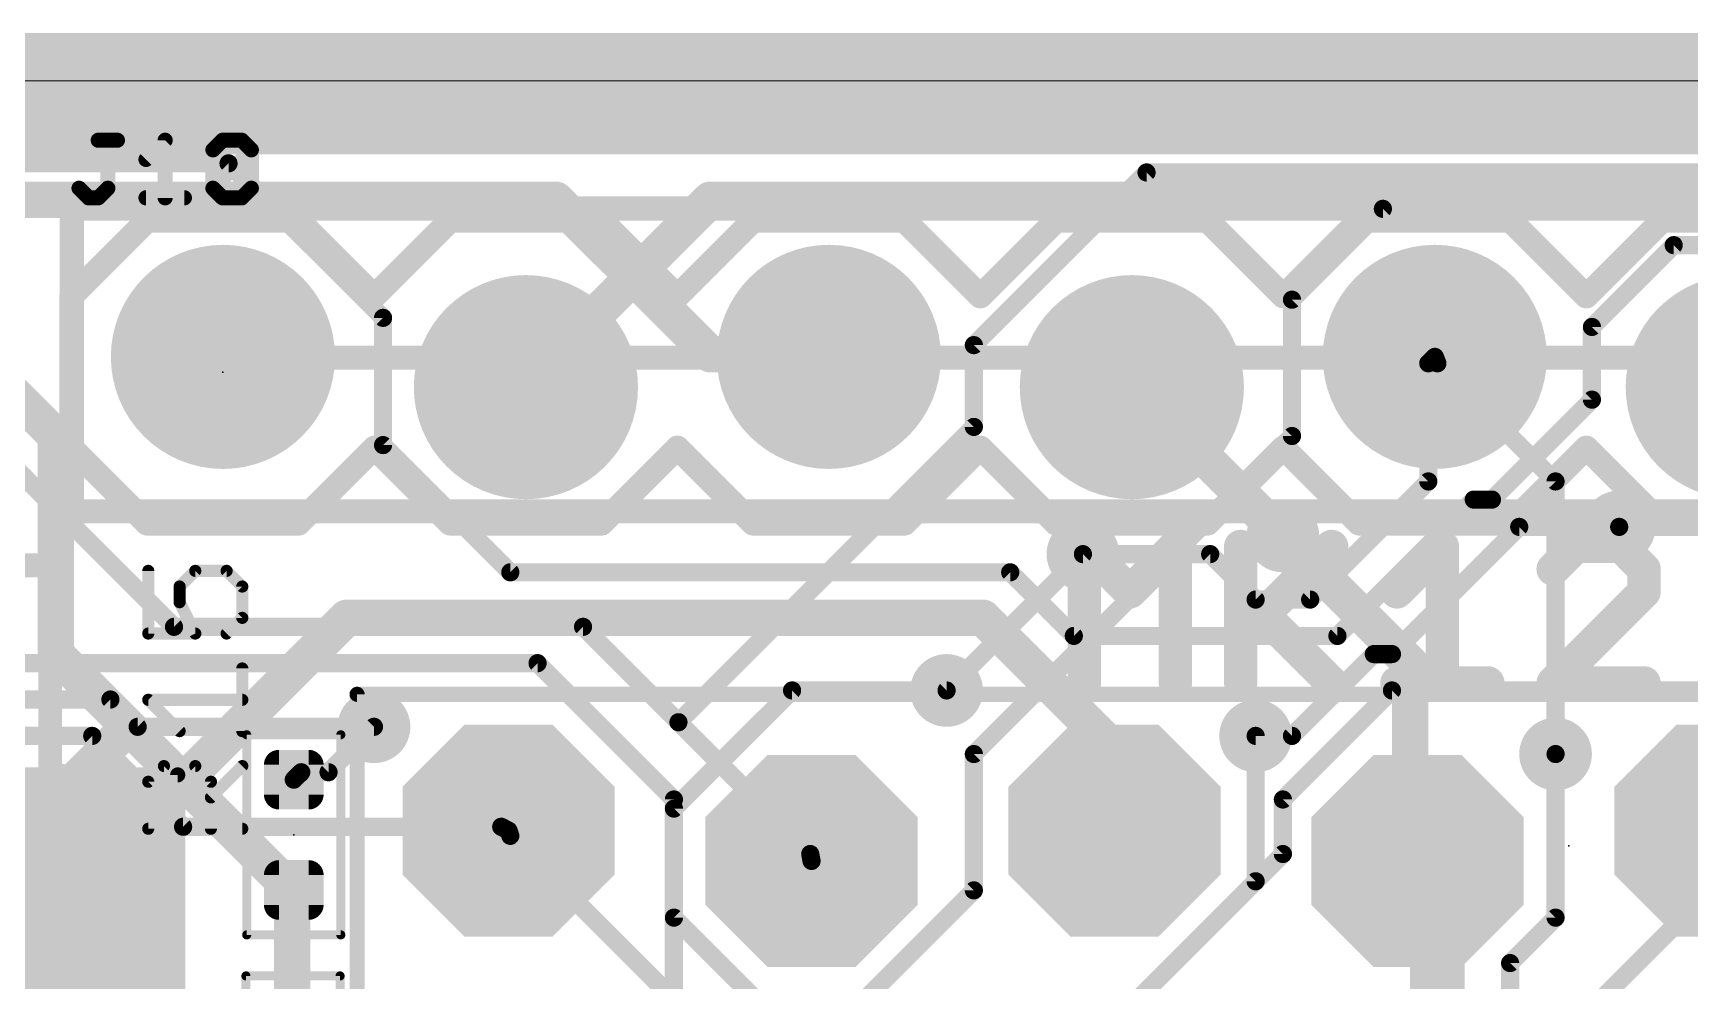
# Model space of a CAD drawing. Extents: x -6.8 to 69.2, y -5 to 26.2.
# Drawn here: x 20.54 to 34.43, y 17.45 to 25.4 of the extents above; entities that cross this region are included whole.
import ezdxf

# ---------------------------------------------------------------- set-up
doc = ezdxf.new("R2010")
doc.units = 0
for name, color, linetype in [('1', 22, 'CONTINUOUS'), ('16', 175, 'CONTINUOUS'), ('17', 82, 'CONTINUOUS'), ('18', 82, 'CONTINUOUS'), ('20', 7, 'CONTINUOUS'), ('21', 253, 'CONTINUOUS'), ('23', 7, 'CONTINUOUS'), ('25', 253, 'CONTINUOUS'), ('39', 22, 'CONTINUOUS'), ('41', 22, 'CONTINUOUS'), ('42', 175, 'CONTINUOUS'), ('48', 253, 'CONTINUOUS'), ('51', 253, 'CONTINUOUS')]:
    doc.layers.add(name, color=color, linetype=linetype)

# ---------------------------------------------------------------- blocks, each defined once
blk = doc.blocks.new('RECT')
blk.add_solid([(-0.5, -0.5), (0.5, -0.5), (-0.5, 0.5), (0.5, 0.5)])
blk = doc.blocks.new('ROUNDP')
at = {"const_width": 0.5}
blk.add_lwpolyline([(0, -0.25, 1), (0, 0.25, 1), (0, -0.25)], format="xyb", dxfattribs=at)
blk = doc.blocks.new('OCTAGONP')
at = {"const_width": 0.5}
blk.add_lwpolyline([(-0.25, -0.1036), (-0.25, 0.1036), (-0.1036, 0.25), (0.1036, 0.25), (0.25, 0.1036), (0.25, -0.1036), (0.1036, -0.25), (-0.1036, -0.25), (-0.25, -0.1036), (-0.25, 0.1036)], dxfattribs=at)
blk = doc.blocks.new('RECT80000X80000R50')
at = {"const_width": 0.125}
blk.add_lwpolyline([(0.1875, -0.125), (0.1875, 0.125, 0.4142), (0.125, 0.1875), (-0.125, 0.1875, 0.4142), (-0.1875, 0.125), (-0.1875, -0.125, 0.4142), (-0.125, -0.1875), (0.125, -0.1875, 0.4142)], format="xyb", close=True, dxfattribs=at)
blk.add_solid([(-0.1504, -0.1504), (0.1504, -0.1504), (-0.1504, 0.1504), (0.1504, 0.1504)])
blk = doc.blocks.new('ROUNDV')
at = {"const_width": 0.5}
blk.add_lwpolyline([(0, -0.25, 1), (0, 0.25, 1), (0, -0.25)], format="xyb", dxfattribs=at)

msp = doc.modelspace()

# ---------------------------------------------------------------- linework, layer by layer
at = {"layer": '1'}
for points, const_width in [([(22.1742, 24.3078), (18.669, 24.3078)], 0.1524), ([(23.4696, 23.0124), (22.1742, 24.3078)], 0.1524), ([(24.6888, 22.479), (26.2128, 24.003)], 0.3048), ([(26.2128, 24.003), (53.1114, 24.003)], 0.3048), ([(34.29, 23.622), (33.6042, 22.9362)], 0.1524), ([(35.3568, 23.622), (34.29, 23.622)], 0.1524), ([(19.5834, 23.1648), (20.7264, 22.0218)], 0.3048), ([(23.4696, 21.9456), (23.4696, 23.0124)], 0.1524), ([(33.6042, 22.9362), (33.6042, 22.3266)], 0.1524), ([(32.2326, 22.6314), (32.2872, 22.6853)], 0.1524), ([(32.2326, 22.6314), (32.2326, 21.6408)], 0.1524), ([(24.6888, 22.479), (24.6672, 22.4313)], 0.3048), ([(29.7942, 22.4028), (29.7472, 22.4313)], 0.3048), ([(29.7942, 22.4028), (31.0134, 21.1836)], 0.3048), ([(33.6042, 22.3266), (32.766, 21.4884)], 0.1524), ([(20.7264, 22.0218), (20.7264, 20.193)], 0.3048), ([(24.5364, 20.8788), (23.4696, 21.9456)], 0.1524), ([(32.2326, 21.6408), (31.242, 20.6502)], 0.1524), ([(32.6136, 21.4884), (31.4706, 20.3454)], 0.1524), ([(32.766, 21.4884), (32.6136, 21.4884)], 0.1524), ([(31.9278, 20.193), (32.9946, 21.2598)], 0.1524), ([(32.9946, 21.2598), (33.8328, 21.2598)], 0.1524), ([(30.4038, 21.0312), (29.337, 21.0312)], 0.1524), ([(30.7848, 20.6502), (30.4038, 21.0312)], 0.1524), ([(28.7274, 20.8788), (24.5364, 20.8788)], 0.1524), ([(29.2608, 20.3454), (28.7274, 20.8788)], 0.1524), ([(31.242, 20.6502), (30.7848, 20.6502)], 0.1524), ([(21.7932, 19.1262), (23.1648, 20.4978)], 0.3048), ([(23.1648, 20.4978), (28.4988, 20.4978)], 0.3048), ([(28.4988, 20.4978), (29.5656, 19.431)], 0.3048), ([(31.4706, 20.3454), (29.2608, 20.3454)], 0.1524), ([(20.7264, 20.193), (21.336, 19.5834)], 0.3048), ([(31.0896, 19.5072), (31.7754, 20.193)], 0.1524), ([(31.7754, 20.193), (31.9278, 20.193)], 0.1524), ([(26.8986, 19.8882), (25.908, 18.8976)], 0.1524), ([(28.194, 19.8882), (26.8986, 19.8882)], 0.1524), ([(31.9278, 19.8882), (31.0134, 18.9738)], 0.1524), ([(35.814, 19.8882), (31.9278, 19.8882)], 0.1524), ([(20.7264, 18.9738), (21.336, 19.5834)], 0.3048), ([(21.336, 19.5834), (21.7932, 19.1262)], 0.3048), ([(23.3934, 19.5834), (23.0124, 19.2024)], 0.1524), ([(29.5656, 19.431), (29.5656, 18.7452)], 0.3048), ([(30.7848, 19.5072), (31.0896, 19.5072)], 0.1524), ([(33.2994, 19.3548), (33.2994, 17.9832)], 0.1524), ([(21.7932, 19.1262), (22.6314, 18.288)], 0.3048), ([(22.7838, 19.2024), (22.721, 19.1401)], 0.1524), ([(23.0124, 19.2024), (22.7838, 19.2024)], 0.1524), ([(31.0134, 18.9738), (31.0134, 18.5166)], 0.1524), ([(25.908, 18.8976), (25.908, 17.2212)], 0.1524), ([(29.5656, 18.7452), (29.6017, 18.7126)], 0.3048), ([(31.0134, 18.5166), (29.337, 16.8402)], 0.1524), ([(32.1564, 18.4404), (32.1417, 18.4586)], 0.3048), ([(32.1564, 18.4404), (32.385, 18.2118)], 0.3048), ([(22.6314, 18.288), (22.721, 18.2151)], 0.3048), ([(22.7076, 18.2118), (22.721, 18.2151)], 0.3048), ([(22.7076, 18.2118), (22.7076, 17.145)], 0.3048), ([(32.385, 18.2118), (32.385, 16.4592)], 0.3048), ([(33.2994, 17.9832), (32.9184, 17.6022)], 0.1524), ([(32.9184, 17.6022), (32.9184, 16.0782)], 0.1524)]:
    msp.add_lwpolyline(points, dxfattribs=dict(at, const_width=const_width))
for points, const_width in [([(22.2011, 24.3347, 1), (22.1473, 24.2809)], 0.0762), ([(22.1742, 24.2697, 1), (22.1742, 24.3459)], 0.0762), ([(26.2128, 24.0792, 1), (26.2128, 23.9268)], 0.1524), ([(26.2667, 23.9491, 1), (26.1589, 24.0569)], 0.1524), ([(34.29, 23.6601, 1), (34.29, 23.5839)], 0.0762), ([(34.3169, 23.5951, 1), (34.2631, 23.6489)], 0.0762), ([(23.5077, 23.0124, 1), (23.4315, 23.0124)], 0.0762), ([(23.4427, 22.9855, 1), (23.4965, 23.0393)], 0.0762), ([(33.6423, 22.9362, 1), (33.5661, 22.9362)], 0.0762), ([(33.5773, 22.9631, 1), (33.6311, 22.9093)], 0.0762), ([(32.2707, 22.6314, 1), (32.1945, 22.6314)], 0.0762), ([(32.2058, 22.6585, 1), (32.2594, 22.6043)], 0.0762), ([(32.3139, 22.6582, 1), (32.2604, 22.7124)], 0.0762), ([(24.5978, 22.4628, 1), (24.7365, 22.3998)], 0.1524), ([(24.6349, 22.5329, 1), (24.7427, 22.4251)], 0.1524), ([(24.7582, 22.4475, 1), (24.6194, 22.5105)], 0.1524), ([(29.7867, 22.4965, 1), (29.7076, 22.3662)], 0.1524), ([(29.8481, 22.4567, 1), (29.7403, 22.3489)], 0.1524), ([(29.7547, 22.3376, 1), (29.8337, 22.468)], 0.1524), ([(33.5661, 22.3266, 1), (33.6423, 22.3266)], 0.0762), ([(33.6311, 22.2997, 1), (33.5773, 22.3535)], 0.0762), ([(20.8026, 22.0218, 1), (20.6502, 22.0218)], 0.1524), ([(20.6725, 21.9679, 1), (20.7803, 22.0757)], 0.1524), ([(23.4315, 21.9456, 1), (23.5077, 21.9456)], 0.0762), ([(23.4965, 21.9725, 1), (23.4427, 21.9187)], 0.0762), ([(32.1945, 21.6408, 1), (32.2707, 21.6408)], 0.0762), ([(32.2595, 21.6139, 1), (32.2057, 21.6677)], 0.0762), ([(32.6136, 21.5265, 1), (32.6136, 21.4503)], 0.0762), ([(32.6405, 21.4615, 1), (32.5867, 21.5153)], 0.0762), ([(32.7391, 21.5153, 1), (32.7929, 21.4615)], 0.0762), ([(32.766, 21.4503, 1), (32.766, 21.5265)], 0.0762), ([(30.9595, 21.1297, 1), (31.0673, 21.2375)], 0.1524), ([(32.9946, 21.2979, 1), (32.9946, 21.2217)], 0.0762), ([(33.0215, 21.2329, 1), (32.9677, 21.2867)], 0.0762), ([(33.8328, 21.2217, 1), (33.8328, 21.2979)], 0.0762), ([(29.337, 21.0693, 1), (29.337, 20.9931)], 0.0762), ([(30.4307, 21.0581, 1), (30.3769, 21.0043)], 0.0762), ([(30.4038, 20.9931, 1), (30.4038, 21.0693)], 0.0762), ([(24.5364, 20.9169, 1), (24.5364, 20.8407)], 0.0762), ([(24.5095, 20.8519, 1), (24.5633, 20.9057)], 0.0762), ([(28.7543, 20.9057, 1), (28.7005, 20.8519)], 0.0762), ([(28.7274, 20.8407, 1), (28.7274, 20.9169)], 0.0762), ([(30.7848, 20.6883, 1), (30.7848, 20.6121)], 0.0762), ([(30.7579, 20.6233, 1), (30.8117, 20.6771)], 0.0762), ([(31.2151, 20.6771, 1), (31.2689, 20.6233)], 0.0762), ([(31.242, 20.6121, 1), (31.242, 20.6883)], 0.0762), ([(23.1648, 20.574, 1), (23.1648, 20.4216)], 0.1524), ([(23.2187, 20.4439, 1), (23.1109, 20.5517)], 0.1524), ([(28.5527, 20.5517, 1), (28.4449, 20.4439)], 0.1524), ([(28.4988, 20.4216, 1), (28.4988, 20.574)], 0.1524), ([(29.2608, 20.3835, 1), (29.2608, 20.3073)], 0.0762), ([(31.4706, 20.3073, 1), (31.4706, 20.3835)], 0.0762), ([(20.7803, 20.2469, 1), (20.6725, 20.1391)], 0.1524), ([(29.2339, 20.3185, 1), (29.2877, 20.3723)], 0.0762), ([(31.4437, 20.3723, 1), (31.4975, 20.3185)], 0.0762), ([(20.6502, 20.193, 1), (20.8026, 20.193)], 0.1524), ([(31.7754, 20.2311, 1), (31.7754, 20.1549)], 0.0762), ([(31.8023, 20.1661, 1), (31.7485, 20.2199)], 0.0762), ([(31.9009, 20.2199, 1), (31.9547, 20.1661)], 0.0762), ([(31.9278, 20.1549, 1), (31.9278, 20.2311)], 0.0762), ([(26.8986, 19.9263, 1), (26.8986, 19.8501)], 0.0762), ([(26.9255, 19.8613, 1), (26.8717, 19.9151)], 0.0762), ([(28.194, 19.8501, 1), (28.194, 19.9263)], 0.0762), ([(31.9278, 19.9263, 1), (31.9278, 19.8501)], 0.0762), ([(31.9547, 19.8613, 1), (31.9009, 19.9151)], 0.0762), ([(21.3899, 19.6373, 1), (21.2821, 19.5295)], 0.1524), ([(21.3899, 19.5295, 1), (21.2821, 19.6373)], 0.1524), ([(21.2821, 19.5295, 1), (21.3899, 19.6373)], 0.1524), ([(23.4203, 19.5565, 1), (23.3665, 19.6103)], 0.0762), ([(29.6418, 19.431, 1), (29.4894, 19.431)], 0.1524), ([(29.5117, 19.3771, 1), (29.6195, 19.4849)], 0.1524), ([(30.7848, 19.5453, 1), (30.7848, 19.4691)], 0.0762), ([(31.0627, 19.5341, 1), (31.1165, 19.4803)], 0.0762), ([(31.0896, 19.4691, 1), (31.0896, 19.5453)], 0.0762), ([(33.3375, 19.3548, 1), (33.2613, 19.3548)], 0.0762), ([(21.8471, 19.1801, 1), (21.7393, 19.0723)], 0.1524), ([(21.7393, 19.1801, 1), (21.8471, 19.0723)], 0.1524), ([(21.7393, 19.0723, 1), (21.8471, 19.1801)], 0.1524), ([(22.6942, 19.1672, 1), (22.7478, 19.1131)], 0.0762), ([(22.7838, 19.2405, 1), (22.7838, 19.1643)], 0.0762), ([(22.8106, 19.1753, 1), (22.757, 19.2295)], 0.0762), ([(22.9855, 19.2293, 1), (23.0393, 19.1755)], 0.0762), ([(23.0124, 19.1643, 1), (23.0124, 19.2405)], 0.0762), ([(20.6725, 19.0277, 1), (20.7803, 18.9199)], 0.1524), ([(31.0515, 18.9738, 1), (30.9753, 18.9738)], 0.0762), ([(30.9865, 19.0007, 1), (31.0403, 18.9469)], 0.0762), ([(25.9461, 18.8976, 1), (25.8699, 18.8976)], 0.0762), ([(25.8811, 18.9245, 1), (25.9349, 18.8707)], 0.0762), ([(29.6166, 18.8018, 1), (29.5146, 18.6886)], 0.1524), ([(29.4894, 18.7452, 1), (29.6418, 18.7452)], 0.1524), ([(29.5507, 18.656, 1), (29.6528, 18.7692)], 0.1524), ([(30.9753, 18.5166, 1), (31.0515, 18.5166)], 0.0762), ([(31.0403, 18.4897, 1), (30.9865, 18.5435)], 0.0762), ([(32.2011, 18.5064, 1), (32.0824, 18.4108)], 0.1524), ([(32.2103, 18.4943, 1), (32.1025, 18.3865)], 0.1524), ([(32.097, 18.3926, 1), (32.2158, 18.4882)], 0.1524), ([(22.6795, 18.3471, 1), (22.5833, 18.2289)], 0.1524), ([(22.5775, 18.2341, 1), (22.6853, 18.3419)], 0.1524), ([(22.7838, 18.2118, 1), (22.6314, 18.2118)], 0.1524), ([(22.6892, 18.2857, 1), (22.726, 18.1379)], 0.1524), ([(22.6729, 18.156, 1), (22.7691, 18.2743)], 0.1524), ([(22.7394, 18.1412, 1), (22.7026, 18.2891)], 0.1524), ([(32.4612, 18.2118, 1), (32.3088, 18.2118)], 0.1524), ([(32.3311, 18.1579, 1), (32.4389, 18.2657)], 0.1524), ([(33.3263, 17.9563, 1), (33.2725, 18.0101)], 0.0762), ([(33.2613, 17.9832, 1), (33.3375, 17.9832)], 0.0762), ([(32.9565, 17.6022, 1), (32.8803, 17.6022)], 0.0762), ([(32.8915, 17.6291, 1), (32.9453, 17.5753)], 0.0762)]:
    msp.add_lwpolyline(points, format="xyb", dxfattribs=dict(at, const_width=const_width))
at = {"layer": '16'}
for points, const_width in [([(28.4226, 22.7838), (29.8704, 24.2316)], 0.1524), ([(29.8704, 24.2316), (39.7764, 24.2316)], 0.1524), ([(20.3454, 24.003), (24.9174, 24.003)], 0.3048), ([(24.9174, 24.003), (26.2128, 22.7076)], 0.3048), ([(31.8516, 23.9268), (31.0896, 23.1648)], 0.1524), ([(36.1188, 23.9268), (31.8516, 23.9268)], 0.1524), ([(31.0896, 23.1648), (31.0896, 22.0218)], 0.1524), ([(26.2128, 22.7076), (27.2034, 22.7076)], 0.3048), ([(27.2034, 22.7076), (27.2072, 22.6853)], 0.3048), ([(28.4226, 22.098), (28.4226, 22.7838)], 0.1524), ([(32.3088, 22.6314), (32.2872, 22.6853)], 0.1524), ([(32.3088, 22.6314), (33.2994, 21.6408)], 0.1524), ([(25.9461, 19.6215), (28.4226, 22.098)], 0.1524), ([(31.0896, 22.0218), (28.4226, 19.3548)], 0.1524), ([(21.717, 20.4216), (20.193, 21.9456)], 0.1524), ([(33.2994, 21.6408), (33.2994, 19.3548)], 0.1524), ([(31.0134, 21.1836), (32.0802, 20.1168)], 0.3048), ([(33.8328, 21.2598), (37.6428, 21.2598)], 0.1524), ([(29.337, 21.0312), (28.194, 19.8882)], 0.1524), ([(25.146, 20.4216), (21.717, 20.4216)], 0.1524), ([(25.9461, 19.6215), (25.146, 20.4216)], 0.1524), ([(24.765, 20.1168), (13.4874, 20.1168)], 0.1524), ([(25.908, 18.9738), (24.765, 20.1168)], 0.1524), ([(32.0802, 20.1168), (32.0802, 18.5166)], 0.3048), ([(13.6398, 19.812), (21.1836, 19.812)], 0.1524), ([(21.1836, 19.812), (21.4122, 19.5834)], 0.1524), ([(21.4122, 19.5834), (23.3934, 19.5834)], 0.1524), ([(27.051, 18.5166), (25.9461, 19.6215)], 0.1524), ([(21.0312, 19.5072), (15.9258, 19.5072)], 0.1524), ([(21.7932, 18.7452), (21.0312, 19.5072)], 0.1524), ([(30.7848, 18.288), (30.7848, 19.5072)], 0.1524), ([(28.4226, 19.3548), (28.4226, 18.2118)], 0.1524), ([(17.7546, 18.9738), (20.7264, 18.9738)], 0.3048), ([(25.908, 17.9832), (25.908, 18.9738)], 0.1524), ([(24.4602, 18.7452), (21.7932, 18.7452)], 0.1524), ([(24.4602, 18.7452), (24.5217, 18.7126)], 0.1524), ([(24.5364, 18.669), (24.5217, 18.7126)], 0.1524), ([(24.5364, 18.669), (26.2128, 16.9926)], 0.1524), ([(32.0802, 18.5166), (32.1417, 18.4586)], 0.3048), ([(27.051, 18.5166), (27.0617, 18.4586)], 0.1524), ([(32.2326, 18.3642), (32.1417, 18.4586)], 0.3048), ([(32.2326, 13.1826), (32.2326, 18.3642)], 0.3048), ([(29.8704, 17.3736), (30.7848, 18.288)], 0.1524), ([(34.671, 18.288), (33.6804, 17.2974)], 0.1524), ([(28.4226, 18.2118), (27.5082, 17.2974)], 0.1524), ([(26.5938, 17.2974), (25.908, 17.9832)], 0.1524)]:
    msp.add_lwpolyline(points, dxfattribs=dict(at, const_width=const_width))
for points, const_width in [([(29.8704, 24.2697, 1), (29.8704, 24.1935)], 0.0762), ([(29.8973, 24.2047, 1), (29.8435, 24.2585)], 0.0762), ([(24.9713, 24.0569, 1), (24.8635, 23.9491)], 0.1524), ([(24.9174, 23.9268, 1), (24.9174, 24.0792)], 0.1524), ([(31.8516, 23.9649, 1), (31.8516, 23.8887)], 0.0762), ([(31.8785, 23.8999, 1), (31.8247, 23.9537)], 0.0762), ([(31.1277, 23.1648, 1), (31.0515, 23.1648)], 0.0762), ([(31.0627, 23.1917, 1), (31.1165, 23.1379)], 0.0762), ([(26.2128, 22.7838, 1), (26.2128, 22.6314)], 0.1524), ([(26.1589, 22.6537, 1), (26.2667, 22.7615)], 0.1524), ([(27.2785, 22.7203, 1), (27.1283, 22.6949)], 0.1524), ([(27.2034, 22.6314, 1), (27.2034, 22.7838)], 0.1524), ([(28.4607, 22.7838, 1), (28.3845, 22.7838)], 0.0762), ([(28.3957, 22.8107, 1), (28.4495, 22.7569)], 0.0762), ([(27.132, 22.6727, 1), (27.2823, 22.698)], 0.1524), ([(32.3225, 22.6995, 1), (32.2518, 22.6711)], 0.0762), ([(32.3357, 22.6583, 1), (32.2819, 22.6045)], 0.0762), ([(32.2734, 22.6172, 1), (32.3442, 22.6456)], 0.0762), ([(28.3845, 22.098, 1), (28.4607, 22.098)], 0.0762), ([(28.4495, 22.0711, 1), (28.3957, 22.1249)], 0.0762), ([(31.1165, 21.9949, 1), (31.0627, 22.0487)], 0.0762), ([(31.0515, 22.0218, 1), (31.1277, 22.0218)], 0.0762), ([(33.3375, 21.6408, 1), (33.2613, 21.6408)], 0.0762), ([(33.2725, 21.6139, 1), (33.3263, 21.6677)], 0.0762), ([(31.0673, 21.2375, 1), (30.9595, 21.1297)], 0.1524), ([(33.8328, 21.2979, 1), (33.8328, 21.2217)], 0.0762), ([(29.3639, 21.0043, 1), (29.3101, 21.0581)], 0.0762), ([(21.717, 20.4597, 1), (21.717, 20.3835)], 0.0762), ([(21.6901, 20.3947, 1), (21.7439, 20.4485)], 0.0762), ([(25.1729, 20.4485, 1), (25.1191, 20.3947)], 0.0762), ([(25.146, 20.3835, 1), (25.146, 20.4597)], 0.0762), ([(24.7919, 20.1437, 1), (24.7381, 20.0899)], 0.0762), ([(24.765, 20.0787, 1), (24.765, 20.1549)], 0.0762), ([(32.1564, 20.1168, 1), (32.004, 20.1168)], 0.1524), ([(32.0263, 20.0629, 1), (32.1341, 20.1707)], 0.1524), ([(21.2105, 19.8389, 1), (21.1567, 19.7851)], 0.0762), ([(21.1836, 19.7739, 1), (21.1836, 19.8501)], 0.0762), ([(28.1671, 19.9151, 1), (28.2209, 19.8613)], 0.0762), ([(21.4122, 19.6215, 1), (21.4122, 19.5453)], 0.0762), ([(21.3853, 19.5565, 1), (21.4391, 19.6103)], 0.0762), ([(23.3934, 19.5453, 1), (23.3934, 19.6215)], 0.0762), ([(25.973, 19.6484, 1), (25.9192, 19.5946)], 0.0762), ([(25.9192, 19.6484, 1), (25.973, 19.5946)], 0.0762), ([(25.9192, 19.5946, 1), (25.973, 19.6484)], 0.0762), ([(21.0581, 19.5341, 1), (21.0043, 19.4803)], 0.0762), ([(21.0312, 19.4691, 1), (21.0312, 19.5453)], 0.0762), ([(30.8229, 19.5072, 1), (30.7467, 19.5072)], 0.0762), ([(28.4607, 19.3548, 1), (28.3845, 19.3548)], 0.0762), ([(28.3957, 19.3817, 1), (28.4495, 19.3279)], 0.0762), ([(33.2613, 19.3548, 1), (33.3375, 19.3548)], 0.0762), ([(20.7264, 18.8976, 1), (20.7264, 19.05)], 0.1524), ([(25.9461, 18.9738, 1), (25.8699, 18.9738)], 0.0762), ([(25.8811, 18.9469, 1), (25.9349, 19.0007)], 0.0762), ([(21.7932, 18.7833, 1), (21.7932, 18.7071)], 0.0762), ([(21.7663, 18.7183, 1), (21.8201, 18.7721)], 0.0762), ([(24.478, 18.7789, 1), (24.4424, 18.7115)], 0.0762), ([(24.4602, 18.7071, 1), (24.4602, 18.7833)], 0.0762), ([(24.5579, 18.7247, 1), (24.4856, 18.7005)], 0.0762), ([(24.5039, 18.6789, 1), (24.5396, 18.7463)], 0.0762), ([(24.5633, 18.6959, 1), (24.5095, 18.6421)], 0.0762), ([(24.5003, 18.6569, 1), (24.5725, 18.6811)], 0.0762), ([(32.1325, 18.5721, 1), (32.0279, 18.4611)], 0.1524), ([(27.0885, 18.5235, 1), (27.0135, 18.5097)], 0.0762), ([(27.0241, 18.4897, 1), (27.0779, 18.5435)], 0.0762), ([(27.0243, 18.4517, 1), (27.0992, 18.4656)], 0.0762), ([(32.004, 18.5166, 1), (32.1564, 18.5166)], 0.1524), ([(32.1967, 18.5114, 1), (32.0868, 18.4058)], 0.1524), ([(32.0895, 18.4031, 1), (32.194, 18.5141)], 0.1524), ([(32.3088, 18.3642, 1), (32.1564, 18.3642)], 0.1524), ([(32.1777, 18.3114, 1), (32.2875, 18.417)], 0.1524), ([(30.8117, 18.2611, 1), (30.7579, 18.3149)], 0.0762), ([(28.3845, 18.2118, 1), (28.4607, 18.2118)], 0.0762), ([(28.4495, 18.1849, 1), (28.3957, 18.2387)], 0.0762), ([(30.7467, 18.288, 1), (30.8229, 18.288)], 0.0762), ([(25.9349, 18.0101, 1), (25.8811, 17.9563)], 0.0762), ([(25.8699, 17.9832, 1), (25.9461, 17.9832)], 0.0762)]:
    msp.add_lwpolyline(points, format="xyb", dxfattribs=dict(at, const_width=const_width))
at = {"layer": '20', "const_width": 0.01}
msp.add_lwpolyline([(2.25, 25), (65.5, 25)], dxfattribs=at)
at = {"layer": '21'}
for points, const_width in [([(20.86, 23.9808, 1), (20.86, 23.8792)], 0.1015), ([(20.9108, 23.93, 1), (20.8092, 23.93)], 0.1015), ([(21.4922, 23.8791, 1), (21.4922, 23.7775)], 0.1016), ([(21.5281, 23.7924, 1), (21.4562, 23.8643)], 0.1016), ([(22.7981, 23.8643, 1), (22.7262, 23.7924)], 0.1016), ([(22.7622, 23.7775, 1), (22.7622, 23.8791)], 0.1016), ([(24.0322, 23.8791, 1), (24.0322, 23.7775)], 0.1016), ([(24.0681, 23.7924, 1), (23.9962, 23.8643)], 0.1016), ([(25.3381, 23.8643, 1), (25.2662, 23.7924)], 0.1016), ([(25.3022, 23.7775, 1), (25.3022, 23.8791)], 0.1016), ([(26.5722, 23.8791, 1), (26.5722, 23.7775)], 0.1016), ([(26.6081, 23.7924, 1), (26.5362, 23.8643)], 0.1016), ([(27.8781, 23.8643, 1), (27.8062, 23.7924)], 0.1016), ([(27.8422, 23.7775, 1), (27.8422, 23.8791)], 0.1016), ([(29.1122, 23.8791, 1), (29.1122, 23.7775)], 0.1016), ([(29.1481, 23.7924, 1), (29.0762, 23.8643)], 0.1016), ([(30.4181, 23.8643, 1), (30.3462, 23.7924)], 0.1016), ([(30.3822, 23.7775, 1), (30.3822, 23.8791)], 0.1016), ([(31.6522, 23.8791, 1), (31.6522, 23.7775)], 0.1016), ([(31.6881, 23.7924, 1), (31.6162, 23.8643)], 0.1016), ([(32.9581, 23.8643, 1), (32.8862, 23.7924)], 0.1016), ([(32.9222, 23.7775, 1), (32.9222, 23.8791)], 0.1016), ([(34.1922, 23.8791, 1), (34.1922, 23.7775)], 0.1016), ([(34.2281, 23.7924, 1), (34.1562, 23.8643)], 0.1016), ([(20.8212, 23.2293, 1), (20.8931, 23.1574)], 0.1016), ([(20.908, 23.1933, 1), (20.8064, 23.1933)], 0.1016), ([(23.3612, 23.2293, 1), (23.4331, 23.1574)], 0.1016), ([(23.3612, 23.1574, 1), (23.4331, 23.2293)], 0.1016), ([(25.9012, 23.2293, 1), (25.9731, 23.1574)], 0.1016), ([(25.9012, 23.1574, 1), (25.9731, 23.2293)], 0.1016), ([(28.4412, 23.2293, 1), (28.5131, 23.1574)], 0.1016), ([(28.4412, 23.1574, 1), (28.5131, 23.2293)], 0.1016), ([(30.9812, 23.2293, 1), (31.0531, 23.1574)], 0.1016), ([(30.9812, 23.1574, 1), (31.0531, 23.2293)], 0.1016), ([(33.5212, 23.2293, 1), (33.5931, 23.1574)], 0.1016), ([(33.5212, 23.1574, 1), (33.5931, 23.2293)], 0.1016), ([(20.8931, 21.9593, 1), (20.8212, 21.8874)], 0.1016), ([(20.8064, 21.9233, 1), (20.908, 21.9233)], 0.1016), ([(23.4331, 21.9593, 1), (23.3612, 21.8874)], 0.1016), ([(23.4331, 21.8874, 1), (23.3612, 21.9593)], 0.1016), ([(25.9731, 21.9593, 1), (25.9012, 21.8874)], 0.1016), ([(25.9731, 21.8874, 1), (25.9012, 21.9593)], 0.1016), ([(28.5131, 21.9593, 1), (28.4412, 21.8874)], 0.1016), ([(28.5131, 21.8874, 1), (28.4412, 21.9593)], 0.1016), ([(31.0531, 21.9593, 1), (30.9812, 21.8874)], 0.1016), ([(31.0531, 21.8874, 1), (30.9812, 21.9593)], 0.1016), ([(33.5931, 21.9593, 1), (33.5212, 21.8874)], 0.1016), ([(33.5931, 21.8874, 1), (33.5212, 21.9593)], 0.1016), ([(20.86, 21.4408, 1), (20.86, 21.3392)], 0.1015), ([(20.8092, 21.39, 1), (20.9108, 21.39)], 0.1015), ([(21.4922, 21.3391, 1), (21.4922, 21.2375)], 0.1016), ([(22.7622, 21.2375, 1), (22.7622, 21.3391)], 0.1016), ([(24.0322, 21.3391, 1), (24.0322, 21.2375)], 0.1016), ([(25.3022, 21.2375, 1), (25.3022, 21.3391)], 0.1016), ([(26.5722, 21.3391, 1), (26.5722, 21.2375)], 0.1016), ([(27.8422, 21.2375, 1), (27.8422, 21.3391)], 0.1016), ([(29.1122, 21.3391, 1), (29.1122, 21.2375)], 0.1016), ([(30.3822, 21.2375, 1), (30.3822, 21.3391)], 0.1016), ([(31.6522, 21.3391, 1), (31.6522, 21.2375)], 0.1016), ([(32.9222, 21.2375, 1), (32.9222, 21.3391)], 0.1016), ([(34.1922, 21.3391, 1), (34.1922, 21.2375)], 0.1016), ([(21.4562, 21.2524, 1), (21.5281, 21.3243)], 0.1016), ([(22.7262, 21.3243, 1), (22.7981, 21.2524)], 0.1016), ([(23.9962, 21.2524, 1), (24.0681, 21.3243)], 0.1016), ([(25.2662, 21.3243, 1), (25.3381, 21.2524)], 0.1016), ([(26.5362, 21.2524, 1), (26.6081, 21.3243)], 0.1016), ([(27.8062, 21.3243, 1), (27.8781, 21.2524)], 0.1016), ([(29.0762, 21.2524, 1), (29.1481, 21.3243)], 0.1016), ([(30.3462, 21.3243, 1), (30.4181, 21.2524)], 0.1016), ([(31.6162, 21.2524, 1), (31.6881, 21.3243)], 0.1016), ([(32.8862, 21.3243, 1), (32.9581, 21.2524)], 0.1016), ([(34.1562, 21.2524, 1), (34.2281, 21.3243)], 0.1016), ([(29.3991, 21.1451, 1), (29.3003, 21.0463)], 0.1397), ([(29.4196, 21.0957, 1), (29.2799, 21.0957)], 0.1397), ([(30.1822, 21.0957, 1), (30.0425, 21.0957)], 0.1397), ([(30.1617, 21.0463, 1), (30.063, 21.1451)], 0.1397), ([(30.7293, 21.0957, 1), (30.5896, 21.0957)], 0.1397), ([(31.4715, 21.0463, 1), (31.3727, 21.1451)], 0.1397), ([(32.4203, 21.0957, 1), (32.2806, 21.0957)], 0.1397), ([(32.3999, 21.0463, 1), (32.3011, 21.1451)], 0.1397), ([(33.4695, 21.1655, 1), (33.4695, 21.0258)], 0.1397), ([(33.5189, 21.0463, 1), (33.4201, 21.1451)], 0.1397), ([(33.9003, 21.1451, 1), (33.8015, 21.0463)], 0.1397), ([(33.8509, 21.0258, 1), (33.8509, 21.1655)], 0.1397), ([(20.7281, 20.9374, 1), (20.6281, 20.9374)], 0.1), ([(20.6781, 20.8874, 1), (20.6781, 20.9874)], 0.1), ([(33.2295, 20.9544, 1), (33.3283, 20.8556)], 0.1397), ([(34.1114, 20.905, 1), (33.9717, 20.905)], 0.1397), ([(33.9921, 20.8556, 1), (34.0909, 20.9544)], 0.1397), ([(34.0909, 20.665, 1), (33.9921, 20.7637)], 0.1397), ([(29.6816, 20.7637, 1), (29.7804, 20.665)], 0.1397), ([(29.6816, 20.665, 1), (29.7804, 20.7637)], 0.1397), ([(31.9198, 20.7637, 1), (32.0185, 20.665)], 0.1397), ([(33.9717, 20.7143, 1), (34.1114, 20.7143)], 0.1397), ([(30.8995, 20.5731, 1), (30.8007, 20.4743)], 0.1397), ([(30.61, 20.3824, 1), (30.7088, 20.2836)], 0.1397), ([(29.2799, 19.9517, 1), (29.4196, 19.9517)], 0.1397), ([(30.0425, 19.9517, 1), (30.1822, 19.9517)], 0.1397), ([(30.5896, 19.9517, 1), (30.7293, 19.9517)], 0.1397), ([(31.3727, 19.9023, 1), (31.4715, 20.0011)], 0.1397), ([(31.9692, 20.0216, 1), (31.9692, 19.8819)], 0.1397), ([(32.2806, 19.9517, 1), (32.4203, 19.9517)], 0.1397), ([(32.7318, 19.8819, 1), (32.7318, 20.0216)], 0.1397), ([(33.2789, 20.0216, 1), (33.2789, 19.8819)], 0.1397), ([(33.2295, 20.0011, 1), (33.3283, 19.9023)], 0.1397), ([(34.0415, 19.8819, 1), (34.0415, 20.0216)], 0.1397), ([(23.2517, 19.8874, 1), (23.2517, 19.8239)], 0.0635), ([(23.2835, 19.8556, 1), (23.22, 19.8556)], 0.0635), ([(22.3265, 19.5357, 1), (22.3265, 19.4976)], 0.0381), ([(22.3456, 19.5166, 1), (22.3075, 19.5166)], 0.0381), ([(23.1346, 19.5166, 1), (23.0965, 19.5166)], 0.0381), ([(23.1155, 19.4976, 1), (23.1155, 19.5357)], 0.0381), ([(21.7797, 19.18, 1), (21.7163, 19.18)], 0.0635), ([(21.748, 19.1483, 1), (21.748, 19.2117)], 0.0635), ([(20.6281, 18.4374, 1), (20.7281, 18.4374)], 0.1), ([(22.3265, 17.8577, 1), (22.3265, 17.8196)], 0.0381), ([(22.3075, 17.8386, 1), (22.3456, 17.8386)], 0.0381), ([(23.0965, 17.8386, 1), (23.1346, 17.8386)], 0.0381), ([(23.1155, 17.8196, 1), (23.1155, 17.8577)], 0.0381), ([(22.3201, 17.5132, 1), (22.3201, 17.4751)], 0.0381), ([(22.3392, 17.4942, 1), (22.3011, 17.4942)], 0.0381), ([(23.1282, 17.4942, 1), (23.0901, 17.4942)], 0.0381), ([(23.1091, 17.4751, 1), (23.1091, 17.5132)], 0.0381)]:
    msp.add_lwpolyline(points, format="xyb", dxfattribs=dict(at, const_width=const_width))
for points, const_width in [([(56.42, 23.93), (20.86, 23.93)], 0.203), ([(20.86, 23.93), (20.86, 21.39)], 0.203), ([(21.4922, 23.8283), (20.8572, 23.1933)], 0.2032), ([(21.4922, 23.8283), (22.7622, 23.8283)], 0.2032), ([(22.7622, 23.8283), (23.3972, 23.1933)], 0.2032), ([(23.3972, 23.1933), (24.0322, 23.8283)], 0.2032), ([(24.0322, 23.8283), (25.3022, 23.8283)], 0.2032), ([(25.3022, 23.8283), (25.9372, 23.1933)], 0.2032), ([(25.9372, 23.1933), (26.5722, 23.8283)], 0.2032), ([(26.5722, 23.8283), (27.8422, 23.8283)], 0.2032), ([(27.8422, 23.8283), (28.4772, 23.1933)], 0.2032), ([(29.1122, 23.8283), (28.4772, 23.1933)], 0.2032), ([(29.1122, 23.8283), (30.3822, 23.8283)], 0.2032), ([(30.3822, 23.8283), (31.0172, 23.1933)], 0.2032), ([(31.0172, 23.1933), (31.6522, 23.8283)], 0.2032), ([(31.6522, 23.8283), (32.9222, 23.8283)], 0.2032), ([(32.9222, 23.8283), (33.5572, 23.1933)], 0.2032), ([(33.5572, 23.1933), (34.1922, 23.8283)], 0.2032), ([(34.1922, 23.8283), (35.4622, 23.8283)], 0.2032), ([(20.8572, 23.1933), (20.8572, 21.9233)], 0.2032), ([(20.8572, 21.9233), (21.4922, 21.2883)], 0.2032), ([(23.3972, 21.9233), (22.7622, 21.2883)], 0.2032), ([(24.0322, 21.2883), (23.3972, 21.9233)], 0.2032), ([(25.9372, 21.9233), (25.3022, 21.2883)], 0.2032), ([(26.5722, 21.2883), (25.9372, 21.9233)], 0.2032), ([(28.4772, 21.9233), (27.8422, 21.2883)], 0.2032), ([(28.4772, 21.9233), (29.1122, 21.2883)], 0.2032), ([(31.0172, 21.9233), (30.3822, 21.2883)], 0.2032), ([(31.6522, 21.2883), (31.0172, 21.9233)], 0.2032), ([(33.5572, 21.9233), (32.9222, 21.2883)], 0.2032), ([(34.1922, 21.2883), (33.5572, 21.9233)], 0.2032), ([(20.86, 21.39), (56.42, 21.39)], 0.203), ([(22.7622, 21.2883), (21.4922, 21.2883)], 0.2032), ([(25.3022, 21.2883), (24.0322, 21.2883)], 0.2032), ([(27.8422, 21.2883), (26.5722, 21.2883)], 0.2032), ([(30.3822, 21.2883), (29.1122, 21.2883)], 0.2032), ([(32.9222, 21.2883), (31.6522, 21.2883)], 0.2032), ([(35.4622, 21.2883), (34.1922, 21.2883)], 0.2032), ([(29.3497, 19.9517), (29.3497, 21.0957)], 0.2794), ([(29.3497, 21.0957), (29.731, 20.7143)], 0.2794), ([(29.731, 20.7143), (30.1124, 21.0957)], 0.2794), ([(30.1124, 21.0957), (30.1124, 19.9517)], 0.2794), ([(30.6594, 21.0957), (30.6594, 19.9517)], 0.2794), ([(30.6594, 20.333), (31.4221, 21.0957)], 0.2794), ([(31.9692, 20.7143), (32.3505, 21.0957)], 0.2794), ([(32.3505, 21.0957), (32.3505, 19.9517)], 0.2794), ([(33.4695, 21.0957), (33.2789, 20.905)], 0.2794), ([(33.8509, 21.0957), (33.4695, 21.0957)], 0.2794), ([(34.0415, 20.905), (33.8509, 21.0957)], 0.2794), ([(20.6781, 20.9374), (19.6781, 20.9374)], 0.2), ([(20.6781, 20.9374), (20.6781, 18.4374)], 0.2), ([(34.0415, 20.7143), (34.0415, 20.905)], 0.2794), ([(33.2789, 19.9517), (34.0415, 20.7143)], 0.2794), ([(30.8501, 20.5237), (31.4221, 19.9517)], 0.2794), ([(31.9692, 19.9517), (32.7318, 19.9517)], 0.2794), ([(34.0415, 19.9517), (33.2789, 19.9517)], 0.2794), ([(23.2517, 17.3156), (23.2517, 19.8556)], 0.127), ([(23.2517, 19.8556), (41.0317, 19.8556)], 0.127), ([(22.3265, 17.8386), (22.3265, 19.5166)], 0.0762), ([(22.3265, 19.5166), (23.1155, 19.5166)], 0.0762), ([(23.1155, 19.5166), (23.1155, 17.8386)], 0.0762), ([(9.748, 19.18), (21.748, 19.18)], 0.127), ([(21.748, 19.18), (21.748, 3.68)], 0.127), ([(23.1155, 17.8386), (22.3265, 17.8386)], 0.0762), ([(22.3201, 15.8162), (22.3201, 17.4942)], 0.0762), ([(22.3201, 17.4942), (23.1091, 17.4942)], 0.0762), ([(23.1091, 17.4942), (23.1091, 15.8162)], 0.0762)]:
    msp.add_lwpolyline(points, dxfattribs=dict(at, const_width=const_width))
at = {"layer": '23'}
for p in [(22.1272, 22.5583), (22.721, 18.6776), (33.4117, 18.5856)]:
    msp.add_point(p, dxfattribs=at)
at = {"layer": '25'}
for points, const_width in [([(21.0817, 24.5018), (21.2427, 24.5018)], 0.127), ([(21.1622, 24.0993), (21.1622, 24.5018)], 0.127), ([(21.482, 24.3408), (21.643, 24.5018)], 0.127), ([(21.643, 24.5018), (21.643, 24.0188)], 0.127), ([(22.0433, 24.4213), (22.1238, 24.5018)], 0.127), ([(22.0433, 24.0993), (22.0433, 24.4213)], 0.127), ([(22.0433, 24.0993), (22.3653, 24.4213)], 0.127), ([(22.1238, 24.5018), (22.2848, 24.5018)], 0.127), ([(22.2848, 24.5018), (22.3653, 24.4213)], 0.127), ([(22.3653, 24.4213), (22.3653, 24.0993)], 0.127), ([(20.9207, 24.0993), (21.0012, 24.0188)], 0.127), ([(21.0012, 24.0188), (21.0817, 24.0188)], 0.127), ([(21.0817, 24.0188), (21.1622, 24.0993)], 0.127), ([(21.482, 24.0188), (21.804, 24.0188)], 0.127), ([(22.1238, 24.0188), (22.0433, 24.0993)], 0.127), ([(22.2848, 24.0188), (22.1238, 24.0188)], 0.127), ([(22.3653, 24.0993), (22.2848, 24.0188)], 0.127), ([(21.5011, 20.891), (21.5011, 20.3656)], 0.1016), ([(21.7638, 20.7596), (21.8952, 20.891)], 0.1016), ([(21.8952, 20.891), (22.1579, 20.891)], 0.1016), ([(22.1579, 20.891), (22.2892, 20.7596)], 0.1016), ([(21.7638, 20.6283), (21.7638, 20.7596)], 0.1016), ([(22.2892, 20.7596), (22.2892, 20.4969)], 0.1016), ([(21.8952, 20.3656), (21.7638, 20.6283)], 0.1016), ([(22.2892, 20.4969), (22.1579, 20.3656)], 0.1016), ([(21.5011, 20.3656), (21.8952, 20.3656)], 0.1016), ([(22.2892, 19.547), (22.2892, 20.0724)], 0.1016), ([(21.7638, 19.547), (21.5011, 19.8097)], 0.1016), ([(21.5011, 19.8097), (22.2892, 19.8097)], 0.1016), ([(21.5011, 19.1225), (21.6325, 19.2538)], 0.1016), ([(21.5011, 18.7284), (21.5011, 19.1225)], 0.1016), ([(21.6325, 19.2538), (21.8952, 19.2538)], 0.1016), ([(21.8952, 19.2538), (22.0265, 19.1225)], 0.1016), ([(22.0265, 18.9911), (22.2892, 19.2538)], 0.1016), ([(22.0265, 19.1225), (22.0265, 18.7284)], 0.1016), ([(22.2892, 18.7284), (21.5011, 18.7284)], 0.1016)]:
    msp.add_lwpolyline(points, dxfattribs=dict(at, const_width=const_width))
for points, const_width in [([(21.0817, 24.5336, 1), (21.0817, 24.4701)], 0.0635), ([(21.1939, 24.5018, 1), (21.1304, 24.5018)], 0.0635), ([(21.2427, 24.4701, 1), (21.2427, 24.5336)], 0.0635), ([(21.6747, 24.5018, 1), (21.6112, 24.5018)], 0.0635), ([(21.6654, 24.4794, 1), (21.6205, 24.5243)], 0.0635), ([(22.075, 24.4213, 1), (22.0115, 24.4213)], 0.0635), ([(22.0208, 24.4438, 1), (22.0657, 24.3989)], 0.0635), ([(22.1238, 24.5336, 1), (22.1238, 24.4701)], 0.0635), ([(22.1462, 24.4794, 1), (22.1013, 24.5243)], 0.0635), ([(22.3072, 24.5243, 1), (22.2623, 24.4794)], 0.0635), ([(22.2848, 24.4701, 1), (22.2848, 24.5336)], 0.0635), ([(22.397, 24.4213, 1), (22.3335, 24.4213)], 0.0635), ([(22.3877, 24.3989, 1), (22.3428, 24.4438)], 0.0635), ([(22.3428, 24.3989, 1), (22.3877, 24.4438)], 0.0635), ([(21.4595, 24.3633, 1), (21.5044, 24.3184)], 0.0635), ([(20.9431, 24.1218, 1), (20.8982, 24.0769)], 0.0635), ([(21.0012, 24.0506, 1), (21.0012, 23.9871)], 0.0635), ([(20.9787, 23.9964, 1), (21.0236, 24.0413)], 0.0635), ([(21.0592, 24.0413, 1), (21.1041, 23.9964)], 0.0635), ([(21.0817, 23.9871, 1), (21.0817, 24.0506)], 0.0635), ([(21.1304, 24.0993, 1), (21.1939, 24.0993)], 0.0635), ([(21.1846, 24.0769, 1), (21.1397, 24.1218)], 0.0635), ([(21.482, 24.0506, 1), (21.482, 23.9871)], 0.0635), ([(21.6112, 24.0188, 1), (21.6747, 24.0188)], 0.0635), ([(21.804, 23.9871, 1), (21.804, 24.0506)], 0.0635), ([(22.0657, 24.1218, 1), (22.0208, 24.0769)], 0.0635), ([(22.0208, 24.1218, 1), (22.0657, 24.0769)], 0.0635), ([(22.0115, 24.0993, 1), (22.075, 24.0993)], 0.0635), ([(22.1238, 24.0506, 1), (22.1238, 23.9871)], 0.0635), ([(22.1013, 23.9964, 1), (22.1462, 24.0413)], 0.0635), ([(22.2623, 24.0413, 1), (22.3072, 23.9964)], 0.0635), ([(22.2848, 23.9871, 1), (22.2848, 24.0506)], 0.0635), ([(22.3335, 24.0993, 1), (22.397, 24.0993)], 0.0635), ([(22.3877, 24.0769, 1), (22.3428, 24.1218)], 0.0635), ([(21.5265, 20.891, 1), (21.4757, 20.891)], 0.0508), ([(21.8952, 20.9164, 1), (21.8952, 20.8656)], 0.0508), ([(21.9131, 20.873, 1), (21.8772, 20.9089)], 0.0508), ([(22.1758, 20.9089, 1), (22.1399, 20.873)], 0.0508), ([(22.1579, 20.8656, 1), (22.1579, 20.9164)], 0.0508), ([(21.7892, 20.7596, 1), (21.7384, 20.7596)], 0.0508), ([(21.7459, 20.7776, 1), (21.7818, 20.7417)], 0.0508), ([(22.3146, 20.7596, 1), (22.2638, 20.7596)], 0.0508), ([(22.2713, 20.7417, 1), (22.3072, 20.7776)], 0.0508), ([(21.7865, 20.6396, 1), (21.7411, 20.6169)], 0.0508), ([(21.7384, 20.6283, 1), (21.7892, 20.6283)], 0.0508), ([(22.2638, 20.4969, 1), (22.3146, 20.4969)], 0.0508), ([(22.3072, 20.479, 1), (22.2713, 20.5149)], 0.0508), ([(21.5011, 20.391, 1), (21.5011, 20.3402)], 0.0508), ([(21.4757, 20.3656, 1), (21.5265, 20.3656)], 0.0508), ([(21.8725, 20.3542, 1), (21.9179, 20.377)], 0.0508), ([(21.8952, 20.3402, 1), (21.8952, 20.391)], 0.0508), ([(22.1399, 20.3836, 1), (22.1758, 20.3476)], 0.0508), ([(22.3146, 20.0724, 1), (22.2638, 20.0724)], 0.0508), ([(21.5191, 19.8277, 1), (21.4832, 19.7917)], 0.0508), ([(21.5011, 19.8351, 1), (21.5011, 19.7843)], 0.0508), ([(22.2892, 19.7843, 1), (22.2892, 19.8351)], 0.0508), ([(21.7459, 19.5291, 1), (21.7818, 19.565)], 0.0508), ([(22.2638, 19.547, 1), (22.3146, 19.547)], 0.0508), ([(21.5265, 19.1225, 1), (21.4757, 19.1225)], 0.0508), ([(21.6325, 19.2792, 1), (21.6325, 19.2284)], 0.0508), ([(21.6504, 19.2359, 1), (21.6145, 19.2718)], 0.0508), ([(21.9131, 19.2718, 1), (21.8772, 19.2359)], 0.0508), ([(21.8952, 19.2284, 1), (21.8952, 19.2792)], 0.0508), ([(22.0519, 19.1225, 1), (22.0011, 19.1225)], 0.0508), ([(22.3072, 19.2359, 1), (22.2713, 19.2718)], 0.0508), ([(21.4832, 19.1404, 1), (21.5191, 19.1045)], 0.0508), ([(22.0086, 19.0091, 1), (22.0445, 18.9732)], 0.0508), ([(22.0086, 19.1045, 1), (22.0445, 19.1404)], 0.0508), ([(21.5011, 18.7538, 1), (21.5011, 18.703)], 0.0508), ([(21.4757, 18.7284, 1), (21.5265, 18.7284)], 0.0508), ([(22.0011, 18.7284, 1), (22.0519, 18.7284)], 0.0508), ([(22.2892, 18.703, 1), (22.2892, 18.7538)], 0.0508)]:
    msp.add_lwpolyline(points, format="xyb", dxfattribs=dict(at, const_width=const_width))
at = {"layer": '48', "const_width": 0.2}
msp.add_lwpolyline([(22.1586, 22.6787), (55.1978, 22.6787)], dxfattribs=at)
at = {"layer": '48', "const_width": 0.1}
msp.add_lwpolyline([(22.1586, 22.7287, 1), (22.1586, 22.6287)], format="xyb", dxfattribs=at)

# ---------------------------------------------------------------- block references
at = {"layer": '1', "rotation": 90}
for p in [(22.721, 19.1401), (22.721, 18.2151)]:
    msp.add_blockref('RECT80000X80000R50', p, dxfattribs=at)
at = {"layer": '1', "xscale": 2, "yscale": 1.2, "rotation": 180}
msp.add_blockref('RECT', (20.1781, 17.4374), dxfattribs=at)
at = {"layer": '17'}
for name, p, xscale, yscale, rotation in [('ROUNDP', (22.1272, 22.6853), 1.8796, 1.8796, 90), ('ROUNDP', (22.1272, 22.6853), 1.8796, 1.8796, 90), ('ROUNDP', (27.2072, 22.6853), 1.8796, 1.8796, 90), ('ROUNDP', (27.2072, 22.6853), 1.8796, 1.8796, 90), ('ROUNDP', (32.2872, 22.6853), 1.8796, 1.8796, 90), ('ROUNDP', (32.2872, 22.6853), 1.8796, 1.8796, 90), ('ROUNDP', (24.6672, 22.4313), 1.8796, 1.8796, 90), ('ROUNDP', (24.6672, 22.4313), 1.8796, 1.8796, 90), ('ROUNDP', (29.7472, 22.4313), 1.8796, 1.8796, 90), ('ROUNDP', (29.7472, 22.4313), 1.8796, 1.8796, 90), ('ROUNDP', (34.8272, 22.4313), 1.8796, 1.8796, 90), ('ROUNDP', (34.8272, 22.4313), 1.8796, 1.8796, 90), ('OCTAGONP', (24.5217, 18.7126), 1.778, 1.778, 270), ('OCTAGONP', (24.5217, 18.7126), 1.778, 1.778, 270), ('OCTAGONP', (29.6017, 18.7126), 1.778, 1.778, 270), ('OCTAGONP', (29.6017, 18.7126), 1.778, 1.778, 270), ('OCTAGONP', (34.6817, 18.7126), 1.778, 1.778, 270), ('OCTAGONP', (34.6817, 18.7126), 1.778, 1.778, 270), ('OCTAGONP', (27.0617, 18.4586), 1.778, 1.778, 270), ('OCTAGONP', (27.0617, 18.4586), 1.778, 1.778, 270), ('OCTAGONP', (32.1417, 18.4586), 1.778, 1.778, 270), ('OCTAGONP', (32.1417, 18.4586), 1.778, 1.778, 270)]:
    msp.add_blockref(name, p, dxfattribs=dict(at, xscale=xscale, yscale=yscale, rotation=rotation))
at = {"layer": '18', "xscale": 0.6096, "yscale": 0.6096}
for p in [(33.8328, 21.2598), (33.8328, 21.2598), (31.0134, 21.1836), (31.0134, 21.1836), (29.337, 21.0312), (29.337, 21.0312), (28.194, 19.8882), (28.194, 19.8882), (23.3934, 19.5834), (23.3934, 19.5834), (30.7848, 19.5072), (30.7848, 19.5072), (33.2994, 19.3548), (33.2994, 19.3548), (20.7264, 18.9738), (20.7264, 18.9738)]:
    msp.add_blockref('ROUNDV', p, dxfattribs=at)
at = {"layer": '39', "xscale": 15.494, "yscale": 11.938, "rotation": 270}
msp.add_blockref('RECT', (15.748, 11.43), dxfattribs=at)
at = {"layer": '41', "xscale": 47.244, "yscale": 1.016}
msp.add_blockref('RECT', (34.29, 24.892), dxfattribs=at)
at = {"layer": '42', "xscale": 47.244, "yscale": 1.016}
msp.add_blockref('RECT', (34.29, 24.892), dxfattribs=at)
at = {"layer": '51', "xscale": 0.508, "yscale": 0.508}
for p in [(22.1272, 22.5583), (24.6672, 22.5583), (27.2072, 22.5583), (29.7472, 22.5583), (32.2872, 22.5583)]:
    msp.add_blockref('RECT', p, dxfattribs=at)
at = {"layer": '51', "xscale": 0.508, "yscale": 0.508, "rotation": 180}
for p in [(24.5217, 18.5856), (27.0617, 18.5856), (29.6017, 18.5856), (32.1417, 18.5856)]:
    msp.add_blockref('RECT', p, dxfattribs=at)

doc.saveas('drawing.dxf')
